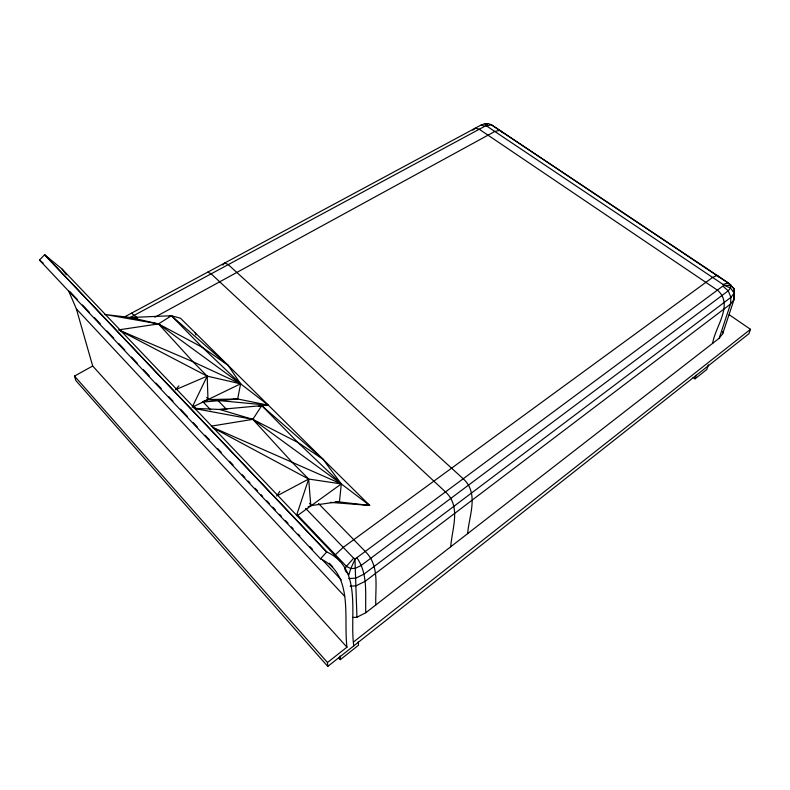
<?xml version="1.0" encoding="UTF-8"?>
<svg xmlns="http://www.w3.org/2000/svg" width="790" height="790" viewBox="0 0 790 790"><rect width="100%" height="100%" fill="white"/><g stroke="black" fill="none" stroke-linecap="round" stroke-linejoin="round"><path stroke-width="1.19" d="M352.409 617.494L356.942 617.227L365.78 612.744L719.186 338.268L722.722 333.627L722.722 331.563M308.1 506.904L310.796 505.649L339.473 501.581L341.3 483.915L323.011 459.247L261.757 405.616L219.679 409.477L194.34 408.341M450.735 546.759C451.939 528.865 461.321 506.657 445.757 492.19L211.118 273.794L207.79 272.115M467.65 533.625C469.003 515.811 479.194 493.523 463.483 479.026L228.192 264.581L224.814 262.952L222.829 265.084M202.26 402.13L237.672 398.98L240.604 383.812L227.984 365.237L171.4 315.743L130.399 317.501L104.971 314.499L158.504 323.92L202.299 347.304L227.984 365.237M348.647 575.268L350.78 568.573L355.144 558.965L723.837 285.348L730.454 285.476L734.147 288.735L734.078 299.469L722.722 333.627M693.067 377.393L695.022 378.835L696.148 375.319M712.679 343.314C714.999 326.843 733.969 304.92 717.666 290.325L479.046 129.125L475.165 128.227L472.874 130.143M708.354 364.812L706.813 369.503L695.022 378.835M719.186 338.268L730.474 304.12L730.928 297.356L728.222 290.819L723.067 286.316M296.536 515.426L308.663 479.046L292.152 462.298L252.82 419.352L219.679 409.477L227.007 409.26M129.59 317.817L485.771 125.748L488.111 123.586L491.242 124.682L728.202 282.82L734.147 288.735L734.078 299.469L730.474 304.12L365.237 581.252L356.023 585.825L350.128 586.16M729.14 314.697L750.5 329.321L748.92 333.726L327.761 666.414L75.86 380.563L74.487 376.089L92.687 366.007L346.968 647.168L327.475 662.524L327.761 666.414M344.677 569.343L346.405 566.341L353.663 558.214L355.144 558.965M211.315 426.126L252.82 419.352L261.757 405.616L268.393 405.211L240.604 383.812L158.504 323.92L130.399 317.501L137.569 317.926M276.648 496.061L279.828 491.291M178.905 385.826L175.499 389.756L207.197 376.139L240.604 383.812L192.158 407.265L207.197 376.139L193.017 361.761L158.504 323.92L118.54 329.884M340.322 561.127L62.094 269.064L44.586 254.745L39.5 260.098L320.533 558.846L326.734 551.933C363.015 568.405 349.348 614.916 353.772 645.855M335.335 554.738L343.216 547.381L712.6 277.428L717.103 275.404L719.354 277.181M338.762 657.942L340.293 659.66L358.492 645.252L358.384 641.559M353.644 641.914L750.5 329.321M297.129 515.84L341.3 483.915L369.681 505.432L330.368 502.381M158.504 323.92L171.4 315.743L180.466 318.212L369.681 505.432L336.125 501.591M154.899 317.234L494.807 131.466L499.705 130.32L502.944 132.72M124.494 316.938L481.298 124.929L485.011 123.665L488.111 123.586M277.715 495.498L308.663 479.046L341.3 483.915L297.899 442.449L261.757 405.616L258.281 406.425M309.502 503.309L311.221 505.472M203.573 401.231L207.987 399.552L237.672 398.98L268.393 405.211L265.963 405.635M485.771 125.748L486.838 126.124L491.242 124.682L730.869 284.874M486.838 126.124L723.077 284.449L728.202 282.82L730.454 285.476L730.464 287.965L734.177 293.189L730.928 297.356L364.072 574.063L355.767 578.162L348.755 578.557M169.169 316.444L171.4 315.743L202.299 347.304L240.604 383.812L193.017 361.761L119.665 330.368M336.264 501.877L339.473 501.581M233.514 399.157L237.672 398.98M206.753 397.37L207.987 399.552L268.393 405.211M194.32 408.509L252.82 419.352L297.899 442.449L323.011 459.247M481.298 124.929L484.507 126.173M724.361 285.447L730.464 287.965L728.222 290.819L361.07 565.531L355.372 568.316L350.78 568.573L346.405 566.341L297.02 514.537M212.51 427.281L341.3 483.915L252.82 419.352M120.702 331.02L207.197 376.139L207.987 399.552M212.431 427.459L308.663 479.046L310.796 505.649M131.476 313.186L137.114 317.699M320.533 558.846C353.989 574.36 343.324 617.977 346.968 647.168M39.5 260.098L43.174 263.05M217.843 400.412L226.444 409.23M318.488 503.536L365.533 551.746C379.812 565.847 375.191 587.059 375.783 604.972M203.06 401.932L210.752 409.911M305.621 508.355L353.663 558.214M193.115 405.566L196.522 409.131M345.24 570.755L348.637 574.32M326.734 551.933L44.586 254.745L326.685 551.983M329.361 563.231L332.748 566.815M69.797 291.5L77.41 299.588M82.486 304.979L89.25 312.168M94.326 317.56L100.251 323.841M107.015 331.03L113.78 338.219M118.856 343.611L124.771 349.901M131.545 357.09L137.46 363.38M143.385 369.671L149.3 375.961M156.065 383.14L161.14 388.532M168.754 396.62L172.98 401.113M180.594 409.2L187.358 416.389M193.283 422.68L197.51 427.173M205.124 435.26L209.35 439.754M217.813 448.73L221.19 452.324M229.653 461.311L233.03 464.905M242.333 474.79L244.87 477.486M248.258 481.08L249.946 482.878M255.022 488.269L257.56 490.965M260.947 494.56L262.635 496.357M266.862 500.85L269.4 503.536M272.787 507.131L275.325 509.827M279.551 514.32L281.24 516.117M285.466 520.61L288.004 523.306M291.392 526.9L293.08 528.698M298.156 534.089L299.844 535.887M309.996 546.67L312.534 549.366M322.685 560.149L341.29 579.909M68.592 290.829L76.363 308.88L344.716 596.411M74.487 376.089L327.475 662.524M723.077 284.449L723.837 285.348M62.094 269.064L66.36 274.752M357.07 558.026C368.209 574.133 365.128 594.356 365.78 612.744M485.011 123.665L485.84 125.57M195.12 332.718L195.999 334.98M76.363 308.88L92.687 366.007M340.095 656.006L340.293 659.66M354.977 559.685L356.942 617.227"/></g></svg>
